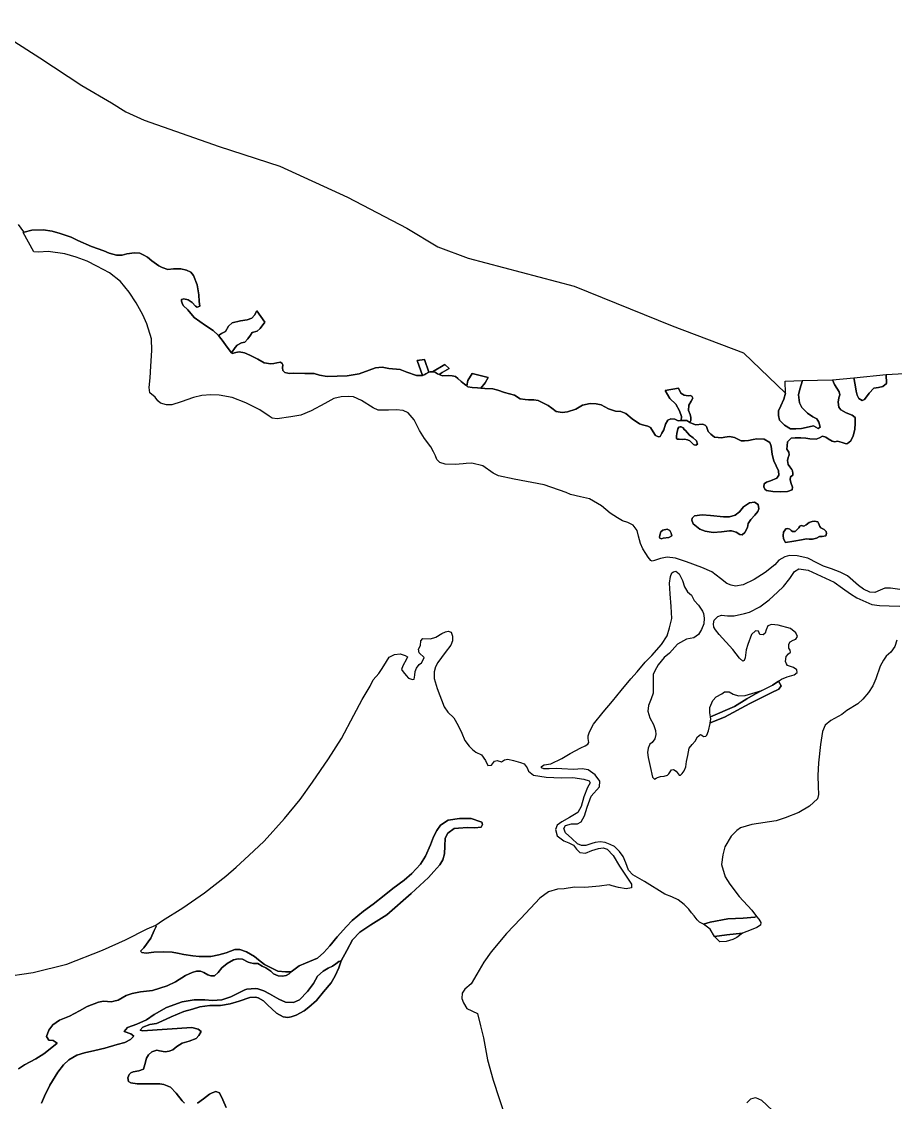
# Model space of a CAD drawing. Header units: inches. Extents: x 288635 to 1232953, y 676945 to 1655780.
# Drawn here: x 571467 to 611529, y 784555 to 834122 of the extents above; entities that cross this region are included whole.
import ezdxf

# ---------------------------------------------------------------- set-up
doc = ezdxf.new("R2010")
doc.units = ezdxf.units.IN
doc.header["$MEASUREMENT"] = 0

msp = doc.modelspace()

# ---------------------------------------------------------------- linework, layer by layer
at = {"color": 1}
for points in [[(569683.1865, 834121.6223), (572302.5668, 832467.9731), (574234.029, 831184.7414), (575582.7463, 830392.0663), (576243.1477, 829985.6655), (577089.816, 829596.1981), (580527.2896, 828393.929), (583304.3618, 827496.4605), (586403.168, 826074.0577), (589129.4401, 824651.6548), (590551.8429, 823788.0531), (591940.3791, 823280.0521), (596800.2554, 821993.1162), (601287.5978, 820164.3125), (604561.5201, 818924.8483), (606495.8671, 817083.4248), (606419.6669, 816804.0243), (606275.7333, 816507.6903), (606165.6664, 816270.6232), (606174.1331, 816050.4894), (606216.4665, 815838.8223), (606445.067, 815610.2219), (606724.4675, 815440.8882), (606961.5347, 815440.8882), (607224.0019, 815466.2883), (607571.1359, 815534.0217), (607774.3363, 815576.3551), (607986.0034, 815466.2883), (608087.6036, 815517.0884), (608019.8701, 815745.6888), (607926.7366, 815898.0891), (607740.4696, 815991.2226), (607503.4024, 816169.023), (607240.9352, 816423.0235), (607130.8684, 816643.1573), (607080.0683, 816998.758), (607147.8017, 817269.6919), (607274.802, 817659.1593), (608653.2246, 817692.1361), (608735.7748, 817482.5856), (608958.0253, 817146.035), (608977.0753, 817006.3347), (608932.6252, 816872.9844), (608900.8751, 816669.784), (608932.6252, 816441.1835), (609034.2254, 816314.1833), (609275.5259, 816174.483), (609548.5764, 816079.2328), (609681.9267, 815967.0493), (609690.3934, 815713.0488), (609664.9933, 815408.2482), (609597.2599, 815128.8476), (609483.5377, 814898.3807), (609338.7574, 814775.6138), (609272.7172, 814755.2938), (609084.7569, 814826.4139), (608871.3964, 814877.214), (608749.4762, 814851.814), (608632.636, 814887.3741), (608449.7556, 814994.0543), (608332.9154, 815070.2544), (608185.5951, 815105.8145), (608048.4348, 815034.6944), (607901.1145, 814968.6542), (607601.3939, 814994.0543), (607428.6735, 815024.5343), (607189.9131, 815029.6143), (606935.9126, 815029.6143), (606747.9522, 815014.3743), (606575.2318, 814851.814), (606559.9918, 814663.8536), (606554.9118, 814506.3733), (606636.192, 814379.373), (606661.592, 814252.3728), (606610.7919, 814135.5326), (606585.3919, 813988.2123), (606615.8719, 813810.4119), (606686.9921, 813698.6517), (606788.5923, 813586.8915), (606813.9923, 813520.8513), (606834.3124, 813404.0111), (606829.2323, 813317.6509), (606722.5521, 813251.6108), (606702.2321, 813109.3705), (606753.0322, 812931.5701), (606819.0723, 812774.0898), (606803.8323, 812652.1696), (606580.3118, 812575.9694), (606280.5912, 812555.6494), (605914.8305, 812575.9694), (605625.2699, 812621.6895), (605549.0698, 812682.6496), (605503.3497, 812784.2499), (605508.4297, 812916.3301), (605615.1099, 813002.6903), (605797.9903, 813058.5704), (606092.6309, 813190.6507), (606178.991, 813327.8109), (606168.831, 813525.9313), (605960.5506, 813978.0522), (605874.1904, 814272.6928), (605838.6304, 814643.5336), (605777.6702, 814821.3339), (605518.5897, 814968.6542), (605183.3091, 814988.9743), (605007.2558, 814957.375), (604787.0683, 814917.8541), (604604.1879, 814897.5341), (604451.7876, 814902.6141), (604146.987, 815049.9344), (603918.3865, 815090.5745), (603710.1061, 815070.2544), (603552.6258, 815034.6944), (603410.3855, 815044.8544), (603242.7452, 815070.2544), (603064.9448, 815207.4147), (602948.1046, 815329.3349), (602917.6245, 815415.6951), (602866.8244, 815547.7754), (602810.9443, 815618.8955), (602688.156, 815661.4534), (602357.9554, 815630.9734), (602103.9548, 815742.7336), (602151.2739, 815830.9119), (602156.3539, 815962.9921), (602120.7938, 816105.2324), (602049.6737, 816293.1928), (602064.9137, 816531.9533), (602166.5139, 816714.8336), (602237.6341, 816857.0739), (602191.914, 816948.5141), (602120.7938, 816968.8341), (602034.4337, 816958.6741), (601841.3933, 816984.0742), (601688.993, 817085.6744), (601592.4728, 817304.1148), (600967.6315, 817202.5146), (601191.152, 816836.7539), (601460.3925, 816577.6734), (601638.1929, 816277.9528), (601724.553, 816008.7122), (601702.634, 815829.0938), (601565.4738, 815808.7737), (601423.2335, 815895.1339), (601230.1931, 815900.2139), (601093.0328, 815849.4138), (600996.5126, 815666.5334), (600910.1525, 815402.3729), (600823.7923, 815239.8126), (600747.5921, 815092.4923), (600661.232, 815072.1723), (600534.2317, 815143.2924), (600427.5515, 815305.8527), (600300.5512, 815503.9731), (600178.631, 815575.0933), (599929.7105, 815630.9734), (599802.7102, 815681.7735), (599457.2696, 815900.2139), (599177.869, 816149.1344), (598934.0285, 816240.5746), (598700.348, 816260.8946), (598380.3074, 816367.5748), (598039.9467, 816540.2952), (597811.3463, 816591.0953), (597542.1057, 816606.3353), (597186.505, 816535.2152), (596881.7044, 816342.1748), (596500.7036, 816225.3346), (596246.7031, 816194.8545), (595982.5426, 816240.5746), (595779.3422, 816392.9749), (595611.7019, 816514.8951), (595367.8614, 816641.8954), (595144.3409, 816748.5756), (594946.2205, 816779.0557), (594712.5401, 816779.0557), (594555.0597, 816794.2957), (594331.5393, 816824.7758), (594062.2988, 816982.2561), (593605.0978, 817119.4164), (593300.2972, 817215.9365), (593066.6168, 817281.9767), (592700.856, 817297.2167), (592526.2831, 817313.5829), (592717.3564, 817560.1473), (592859.5966, 817793.8278), (592117.9152, 817976.7081), (591919.7948, 817656.6675), (591874.0287, 817414.6513), (591773.2094, 817488.1614), (591615.7291, 817615.1616), (591468.4088, 817757.4019), (591356.6486, 817838.6821), (591209.3283, 817879.3222), (591021.3679, 817889.4822), (590762.2874, 817879.3222), (590605.7321, 817933.7762), (590752.4508, 818033.0116), (591077.5714, 818210.812), (590864.211, 818393.6923), (590299.9157, 818064.2371), (590193.3263, 818067.2825), (590142.2845, 818041.7616), (589943.6708, 818632.0295), (589608.3901, 818576.1493), (589842.8055, 817884.4022), (589756.4454, 817884.4022), (589568.485, 817894.5622), (589136.6841, 818046.9625), (588816.6435, 818168.8827), (588308.6425, 818209.5228), (587993.6819, 818270.4829), (587693.9613, 818250.1629), (587404.4007, 818143.4827), (586942.1197, 817970.7623), (586398.5587, 817879.3222), (585479.0768, 817838.6821), (585118.3961, 817899.6422), (584884.7156, 817986.0024), (584452.9148, 817975.8423), (583955.0738, 817991.0824), (583756.9534, 817980.9224), (583670.5932, 817996.1624), (583528.3529, 818026.6425), (583447.0728, 818123.1626), (583426.7527, 818245.0829), (583441.9927, 818387.3232), (583406.4327, 818443.2033), (583330.2325, 818504.1634), (583162.5922, 818473.6833), (583025.4319, 818438.1233), (582898.4317, 818422.8832), (582593.6311, 818473.6833), (582298.9905, 818641.3237), (581928.1497, 818824.204), (581689.3892, 818925.8042), (581435.3887, 818976.6044), (581282.9884, 818951.2043), (581125.5081, 818900.4042), (581095.9433, 818937.4946), (581254.2429, 819169.8403), (581350.7631, 819276.5205), (581553.9635, 819383.2007), (581706.3638, 819418.7608), (581833.364, 819566.0811), (581960.3643, 819738.8014), (582036.5644, 819860.7216), (582260.0849, 819931.8418), (582397.2452, 820053.762), (582620.7656, 820333.1626), (582249.9249, 820861.4836), (582143.2446, 820663.3632), (582016.2444, 820521.123), (581807.964, 820450.0028), (581498.0834, 820404.2827), (581127.2426, 820302.6825), (580959.6023, 820160.4422), (580817.362, 819916.6018), (580629.4016, 819820.0816), (580500.6669, 819733.5259), (580256.8264, 819962.1263), (579896.1457, 820190.7268), (579383.0646, 820551.4075), (579088.424, 820901.9282), (578880.1436, 821105.1286), (578834.4235, 821211.8088), (578793.7835, 821298.169), (578798.8635, 821384.5292), (578900.4637, 821415.0092), (579108.7441, 821359.1291), (579286.5444, 821237.2089), (579433.8647, 821064.4885), (579520.2249, 821028.9285), (579631.9851, 821069.5685), (579611.6651, 821288.009), (579586.265, 821587.7296), (579520.2249, 822050.0105), (579342.4245, 822471.6513), (579225.5843, 822624.0516), (579022.3839, 822715.4918), (578773.4634, 822781.532), (578428.0227, 822786.612), (578163.8622, 822751.0519), (577914.9417, 822837.4121), (577752.3814, 822923.7722), (577432.3407, 823152.3727), (577239.3003, 823320.013), (577066.58, 823406.3732), (576888.7796, 823507.9734), (576650.0192, 823518.1334), (576294.4185, 823467.3333), (576070.898, 823411.4532), (575816.8975, 823406.3732), (575476.5368, 823507.9734), (575237.7763, 823614.6536), (574668.8152, 823802.614), (574049.054, 824087.0946), (573739.1733, 824229.3349), (573236.2523, 824402.0552), (572870.4916, 824508.7354), (572459.0108, 824564.6155), (571935.7697, 824549.3755), (571590.8473, 824459.7852), (571544.609, 824447.7753), (571570.7873, 824486.3107), (571317.2589, 824821.553)], [(611734.4625, 808084.1435), (611312.8216, 808145.1036), (611038.5011, 808140.0236), (610835.3007, 808043.5034), (610591.4602, 807941.9032), (610357.7797, 807957.1432), (610068.2191, 808094.3035), (609844.6987, 808267.0239), (609332.1533, 808702.2924), (609001.9527, 808864.8527), (608595.5519, 809017.253), (608239.9512, 809149.3332), (607960.5506, 809286.4935), (607518.5897, 809515.094), (607025.8287, 809621.7742), (606670.228, 809631.9342), (606454.4388, 809573.5055), (606190.2782, 809416.0252), (606002.3179, 809207.7448), (605565.437, 808857.2241), (605057.436, 808532.1035), (604544.355, 808293.343), (604198.9143, 808227.3029), (604005.8739, 808273.0229), (603802.6735, 808359.3831), (603518.1929, 808587.9836), (603116.8721, 808882.6242), (602649.5112, 809090.9046), (601948.4698, 809339.8251), (601450.6288, 809512.5454), (601069.628, 809553.1855), (600754.6674, 809502.3854), (600490.5068, 809400.7852), (600383.8266, 809375.3851), (600322.8665, 809400.7852), (600200.9463, 809558.2655), (600089.186, 809730.9859), (599952.0258, 809939.2663), (599840.2655, 810193.2668), (599743.7454, 810523.4674), (599682.7852, 810777.468), (599510.0649, 811021.3084), (599266.2244, 811148.3087), (599017.3039, 811219.4288), (598783.6234, 811366.7491), (598453.4228, 811585.1896), (598047.022, 811920.4702), (597508.5409, 812235.4309), (597086.9, 812331.9511), (596634.7791, 812438.6313), (596436.6587, 812519.9114), (595425.7367, 812870.4321), (594049.054, 813144.7527), (593327.6925, 813297.153), (593083.852, 813419.0732), (592606.3311, 813754.3539), (592113.5701, 813871.1941), (591849.4096, 813861.0341), (591707.1693, 813845.7941), (591341.4085, 813810.234), (590889.2876, 813820.394), (590635.2871, 813906.7542), (590508.2869, 814033.7545), (590437.1667, 814206.4748), (590350.8066, 814384.2752), (590228.8863, 814612.8756), (589939.3257, 814998.9564), (589705.6453, 815369.7971), (589461.8048, 815852.3981), (589197.6443, 816182.5988), (588963.9638, 816279.119), (588638.8431, 816319.759), (588293.4025, 816299.439), (587810.8015, 816294.359), (587582.201, 816411.1992), (587048.8, 816741.3999), (586683.0392, 816914.1202), (586444.2788, 816929.3603), (586119.1581, 816919.2002), (585783.8774, 816832.8401), (585372.3966, 816604.2396), (584742.4753, 816268.9589), (584275.1144, 816075.9185), (583807.7535, 815989.5584), (583182.9122, 815908.2782), (582959.3918, 815938.7583), (582817.1515, 816025.1184), (582385.3506, 816314.679), (581745.2694, 816644.8797), (581125.5081, 816878.5602), (580526.0669, 816995.4004), (580139.9861, 817010.6404), (579728.5053, 816980.1604), (579342.4245, 816883.6402), (578778.5434, 816685.5198), (578361.9826, 816553.4395), (578113.0621, 816553.4395), (577833.6615, 816624.5596), (577706.6613, 816736.3199), (577589.821, 816898.8802), (577351.0606, 817102.0806), (577320.5805, 817345.9211), (577366.3006, 817777.722), (577396.7807, 818321.283), (577432.3407, 819042.6445), (577427.2607, 819565.8855), (577208.8203, 820256.7669), (577025.9399, 820678.4078), (576716.0593, 821227.0489), (576396.0187, 821714.7298), (576004.8579, 822197.3308), (575491.7768, 822603.7316), (574917.7357, 822908.5322), (574470.6948, 823137.1327), (573972.8538, 823314.933), (573449.6128, 823477.4934), (572682.5312, 823584.1736), (572240.5703, 823553.6935), (572027.2099, 823568.9335), (571544.609, 824447.7753), (571590.8473, 824459.7852), (571935.7697, 824549.3755), (572459.0108, 824564.6155), (572870.4916, 824508.7354), (573236.2523, 824402.0552), (573739.1733, 824229.3349), (574049.054, 824087.0946), (574668.8152, 823802.614), (575237.7763, 823614.6536), (575237.7763, 823614.6536), (575476.5368, 823507.9734), (575816.8975, 823406.3732), (576070.898, 823411.4532), (576294.4185, 823467.3333), (576650.0192, 823518.1334), (576888.7796, 823507.9734), (577066.58, 823406.3732), (577239.3003, 823320.013), (577432.3407, 823152.3727), (577752.3814, 822923.7722), (577914.9417, 822837.4121), (578163.8622, 822751.0519), (578428.0227, 822786.612), (578773.4634, 822781.532), (579022.3839, 822715.4918), (579225.5843, 822624.0516), (579342.4245, 822471.6513), (579520.2249, 822050.0105), (579586.265, 821587.7296), (579611.6651, 821288.009), (579631.9851, 821069.5685), (579520.2249, 821028.9285), (579433.8647, 821064.4885), (579286.5444, 821237.2089), (579108.7441, 821359.1291), (578900.4637, 821415.0092), (578798.8635, 821384.5292), (578793.7835, 821298.169), (578834.4235, 821211.8088), (578880.1436, 821105.1286), (579088.424, 820901.9282), (579383.0646, 820551.4075), (579896.1457, 820190.7268), (580256.8264, 819962.1263), (580500.6669, 819733.5259), (580708.9473, 819443.9653), (580846.1076, 819250.9249), (581095.9433, 818937.4946), (581125.5081, 818900.4042), (581282.9884, 818951.2043), (581435.3887, 818976.6044), (581689.3892, 818925.8042), (581928.1497, 818824.204), (582298.9905, 818641.3237), (582593.6311, 818473.6833), (582898.4317, 818422.8832), (583025.4319, 818438.1233), (583162.5922, 818473.6833), (583330.2325, 818504.1634), (583406.4327, 818443.2033), (583441.9927, 818387.3232), (583426.7527, 818245.0829), (583447.0728, 818123.1626), (583528.3529, 818026.6425), (583670.5932, 817996.1624), (583756.9534, 817980.9224), (583955.0738, 817991.0824), (584452.9148, 817975.8423), (584884.7156, 817986.0024), (585118.3961, 817899.6422), (585479.0768, 817838.6821), (586398.5587, 817879.3222), (586942.1197, 817970.7623), (587404.4007, 818143.4827), (587693.9613, 818250.1629), (587993.6819, 818270.4829), (588308.6425, 818209.5228), (588816.6435, 818168.8827), (589136.6841, 818046.9625), (589568.485, 817894.5622), (589756.4454, 817884.4022), (589842.8055, 817884.4022), (589954.5658, 817940.2823), (590007.715, 817971.0529), (590142.2845, 818041.7616), (590193.3263, 818067.2825), (590299.9157, 818064.2371), (590371.1266, 818062.2025), (590442.2467, 818021.5624), (590528.6069, 817960.6023), (590605.7321, 817933.7762), (590762.2874, 817879.3222), (591021.3679, 817889.4822), (591209.3283, 817879.3222), (591356.6486, 817838.6821), (591468.4088, 817757.4019), (591615.7291, 817615.1616), (591773.2094, 817488.1614), (591874.0287, 817414.6513), (591923.6145, 817378.4969), (592131.8949, 817337.8568), (592375.7354, 817327.6968), (592526.2831, 817313.5829), (592700.856, 817297.2167), (593066.6168, 817281.9767), (593300.2972, 817215.9365), (593605.0978, 817119.4164), (594062.2988, 816982.2561), (594331.5393, 816824.7758), (594555.0597, 816794.2957), (594712.5401, 816779.0557), (594946.2205, 816779.0557), (595144.3409, 816748.5756), (595367.8614, 816641.8954), (595611.7019, 816514.8951), (595779.3422, 816392.9749), (595982.5426, 816240.5746), (596246.7031, 816194.8545), (596500.7036, 816225.3346), (596881.7044, 816342.1748), (597186.505, 816535.2152), (597542.1057, 816606.3353), (597811.3463, 816591.0953), (598039.9467, 816540.2952), (598380.3074, 816367.5748), (598700.348, 816260.8946), (598934.0285, 816240.5746), (599177.869, 816149.1344), (599457.2696, 815900.2139), (599802.7102, 815681.7735), (599929.7105, 815630.9734), (600178.631, 815575.0933), (600300.5512, 815503.9731), (600427.5515, 815305.8527), (600534.2317, 815143.2924), (600661.232, 815072.1723), (600747.5921, 815092.4923), (600823.7923, 815239.8126), (600910.1525, 815402.3729), (600996.5126, 815666.5334), (601093.0328, 815849.4138), (601230.1931, 815900.2139), (601423.2335, 815895.1339), (601565.4738, 815808.7737), (601702.634, 815829.0938), (601966.7946, 815824.0138), (602103.9548, 815742.7336), (602357.9554, 815630.9734), (602688.156, 815661.4534), (602810.9443, 815618.8955), (602866.8244, 815547.7754), (602917.6245, 815415.6951), (602948.1046, 815329.3349), (603064.9448, 815207.4147), (603242.7452, 815070.2544), (603410.3855, 815044.8544), (603552.6258, 815034.6944), (603710.1061, 815070.2544), (603918.3865, 815090.5745), (604146.987, 815049.9344), (604451.7876, 814902.6141), (604604.1879, 814897.5341), (604787.0683, 814917.8541), (605007.2558, 814957.375), (605183.3091, 814988.9743), (605518.5897, 814968.6542), (605777.6702, 814821.3339), (605838.6304, 814643.5336), (605874.1904, 814272.6928), (605960.5506, 813978.0522), (606168.831, 813525.9313), (606178.991, 813327.8109), (606092.6309, 813190.6507), (605797.9903, 813058.5704), (605615.1099, 813002.6903), (605508.4297, 812916.3301), (605503.3497, 812784.2499), (605549.0698, 812682.6496), (605625.2699, 812621.6895), (605914.8305, 812575.9694), (606280.5912, 812555.6494), (606580.3118, 812575.9694), (606803.8323, 812652.1696), (606819.0723, 812774.0898), (606753.0322, 812931.5701), (606702.2321, 813109.3705), (606722.5521, 813251.6108), (606829.2323, 813317.6509), (606834.3124, 813404.0111), (606813.9923, 813520.8513), (606788.5923, 813586.8915), (606686.9921, 813698.6517), (606615.8719, 813810.4119), (606585.3919, 813988.2123), (606610.7919, 814135.5326), (606661.592, 814252.3728), (606636.192, 814379.373), (606554.9118, 814506.3733), (606559.9918, 814663.8536), (606575.2318, 814851.814), (606747.9522, 815014.3743), (606935.9126, 815029.6143), (607189.9131, 815029.6143), (607428.6735, 815024.5343), (607601.3939, 814994.0543), (607901.1145, 814968.6542), (608048.4348, 815034.6944), (608185.5951, 815105.8145), (608332.9154, 815070.2544), (608449.7556, 814994.0543), (608632.636, 814887.3741), (608749.4762, 814851.814), (608871.3964, 814877.214), (609084.7569, 814826.4139), (609272.7172, 814755.2938), (609338.7574, 814775.6138), (609483.5377, 814898.3807), (609597.2599, 815128.8476), (609664.9933, 815408.2482), (609690.3934, 815713.0488), (609681.9267, 815967.0493), (609548.5764, 816079.2328), (609275.5259, 816174.483), (609034.2254, 816314.1833), (608932.6252, 816441.1835), (608900.8751, 816669.784), (608932.6252, 816872.9844), (608977.0753, 817006.3347), (608958.0253, 817146.035), (608735.7748, 817482.5856), (608653.2246, 817692.1361), (609631.1266, 817787.3862), (609688.2767, 817463.5356), (609732.7268, 817177.785), (609777.1769, 816987.2846), (609853.377, 816841.2343), (609999.4273, 816739.6341), (610120.0776, 816790.4342), (610329.628, 817082.5348), (610539.1784, 817304.7853), (610761.4289, 817336.5353), (610958.2793, 817380.9854), (611123.3796, 817527.0357), (611104.3296, 817939.7865), (613041.0834, 818047.7368)], [(611593.556, 805754.1596), (611497.0358, 805469.679), (611314.1555, 805195.3584), (611100.795, 805022.6381), (610978.8748, 804839.7577), (610831.5545, 804555.2772), (610628.3541, 803976.156), (610501.3538, 803656.1154), (610298.1534, 803356.3948), (610039.0729, 803041.4341), (609805.3924, 802833.1537), (609308.5251, 802530.3851), (609069.7646, 802347.5048), (608571.9236, 802073.1842), (608302.6831, 801854.7438), (608185.8429, 801560.1032), (608089.3227, 800975.902), (608002.9625, 800122.4603), (607967.4024, 799548.4192), (607987.7225, 799040.4181), (607997.8825, 798679.7374), (607957.2424, 798471.457), (607596.5617, 798136.1763), (607103.8007, 797856.7758), (606468.7994, 797597.6953), (606067.4786, 797465.615), (604952.2835, 797305.1419), (604434.1224, 797152.7416), (604261.4021, 797020.6613), (604007.4016, 796766.6608), (603707.681, 796278.9799), (603621.3208, 795903.0591), (603560.3607, 795461.0982), (603722.921, 794897.2171), (603936.2814, 794561.9364), (604373.1623, 793998.0553), (604942.1235, 793368.134), (605155.4839, 793073.4934), (605079.2837, 793043.0134), (604550.9627, 793002.3733), (603849.9213, 792966.8132), (603037.1196, 792814.4129), (602732.319, 792728.0528), (602554.5187, 792819.4929), (602442.7585, 792921.0931), (602300.5182, 793114.1335), (602173.5179, 793251.2938), (602051.5977, 793413.8541), (601848.3973, 793627.2146), (601574.0767, 793845.655), (601279.4361, 793977.7353), (600954.3155, 794109.8155), (600024.6736, 794678.7767), (599486.1925, 794983.5773), (599293.1522, 795207.0977), (599166.1519, 795547.4584), (599054.3917, 795837.019), (598884.7934, 796068.4549), (598644.7548, 796293.0146), (598456.7944, 796389.5348), (598218.0339, 796475.895), (597999.5935, 796501.295), (597760.833, 796480.975), (597608.4327, 796430.1749), (597339.1922, 796343.8147), (597141.0718, 796338.7347), (596948.0314, 796420.0148), (596694.0309, 796658.7753), (596399.3903, 796917.8558), (596333.3501, 797110.8962), (596409.5503, 797248.0565), (596683.8708, 797324.2567), (596948.0314, 797329.3367), (597125.8317, 797425.8569), (597278.232, 797700.1774), (597400.1523, 798096.4182), (597588.1127, 798594.2592), (597958.7499, 799031.7941), (597972.6694, 799284.1246), (597769.469, 799573.6851), (597449.4284, 799802.2856), (597164.9478, 799853.0857), (596773.787, 799827.6857), (596240.386, 799853.0857), (596011.7855, 799863.2457), (595656.1848, 799853.0857), (595417.4243, 799858.1657), (595310.7441, 799893.7258), (595305.6641, 799954.6859), (595427.5843, 800035.9661), (595737.465, 800076.6062), (596230.2259, 800320.4466), (596611.2267, 800554.1271), (597114.1477, 800818.2876), (597307.1881, 800914.8078), (597429.1083, 800980.848), (597474.8284, 801067.2081), (597449.4284, 801239.9285), (597444.3484, 801361.8487), (597500.2285, 801549.8091), (597683.1088, 801900.3298), (598125.0697, 802454.0509), (598561.9506, 802962.0519), (598958.1914, 803449.7329), (599400.1523, 803983.134), (599684.6328, 804308.2546), (600060.5536, 804745.1355), (600360.2742, 805044.8561), (600802.2351, 805557.9371), (601066.3956, 805954.1779), (601178.1558, 806319.9386), (601274.676, 806746.6595), (601254.356, 807290.2206), (601198.4759, 807879.5018), (601173.0758, 808367.1827), (601213.7159, 808677.0634), (601279.756, 808844.7037), (601355.9562, 808890.4238), (601462.6364, 808910.7438), (601620.1167, 808793.9036), (601772.517, 808484.023), (601853.7972, 808199.5424), (601996.0375, 807970.9419), (602178.9178, 807823.6216), (602310.9981, 807574.7012), (602498.9585, 807361.3407), (602691.9989, 807087.0202), (602737.719, 806975.26), (602768.199, 806756.8195), (602742.799, 806497.739), (602646.2788, 806238.6585), (602498.9585, 806020.218), (602290.6781, 805867.8177), (601945.2374, 805796.6976), (601533.7565, 805563.0171), (601178.1558, 805151.5363), (600929.2353, 804963.5759), (600649.8348, 804623.2152), (600492.3545, 804353.9747), (600426.3143, 804176.1744), (600426.3143, 803906.9338), (600421.2343, 803327.8127), (600329.7941, 803058.5721), (600202.7939, 802763.9315), (600177.3938, 802489.611), (600273.914, 802194.9704), (600441.5544, 801890.1698), (600532.9945, 801605.6892), (600543.1546, 801432.9689), (600492.3545, 801234.8485), (600370.4342, 801062.1281), (600263.754, 800985.928), (600197.7139, 800792.8876), (600162.1538, 800599.8472), (600197.7139, 800371.2467), (600287.0879, 799957.8377), (600390.4344, 799464.1462), (600481.8745, 799382.8661), (600563.1547, 799418.4261), (600629.1948, 799453.9862), (600761.2751, 799504.7863), (600923.8354, 799520.0263), (601086.3957, 799555.5864), (601147.3559, 799616.5465), (601269.2761, 799799.4269), (601355.6363, 799814.6669), (601477.5565, 799743.5468), (601614.7168, 799560.6664), (601670.5969, 799565.7464), (601751.8771, 799641.9466), (601848.3973, 799763.8668), (601914.4374, 799946.7472), (601944.9175, 800190.5877), (602005.8776, 800469.9882), (602071.9177, 800795.1089), (602209.078, 800972.9092), (602356.3983, 801120.2295), (602463.0785, 801313.2699), (602595.1588, 801425.0301), (602651.0389, 801389.4701), (602732.319, 801338.67), (602838.9993, 801348.83), (602884.7193, 801394.5501), (602955.8395, 801597.7505), (603029.6326, 801936.0239), (603035.3983, 801964.1319), (603687.9361, 802223.0018), (604856.3384, 802847.8431), (605369.4194, 803112.0036), (605826.6203, 803330.444), (606187.301, 803508.2444), (606299.0613, 803660.6447), (606166.9541, 803876.3037), (606166.9541, 803876.3037), (606306.2391, 803968.028), (606565.3196, 804064.5482), (606894.5466, 804169.1964), (607021.5469, 804270.7966), (607011.3869, 804397.7969), (606858.9866, 804499.3971), (606589.746, 804595.9172), (606538.9459, 804672.1174), (606488.1458, 804773.7176), (606528.7859, 804997.2381), (606625.3061, 805129.3183), (606726.9063, 805210.5985), (606711.6663, 805296.9587), (606650.7061, 805393.4788), (606650.7061, 805469.679), (606645.6261, 805576.3592), (606701.5062, 805672.8794), (606843.7465, 805759.2396), (606965.6668, 805794.7996), (607036.7869, 805921.7999), (606960.5868, 806089.4402), (606716.7463, 806292.6406), (606157.9452, 806439.9609), (605842.9845, 806465.361), (605685.5042, 806414.5609), (605609.3041, 806221.5205), (605558.504, 806069.1202), (605467.0638, 805998.0001), (605319.7435, 806008.1601), (605248.6233, 806165.6404), (605113.5233, 806187.4389), (604935.7229, 806019.7986), (604757.9226, 805557.5176), (604681.7224, 805313.6771), (604636.0023, 804942.8364), (604595.3623, 804820.9162), (604529.3221, 804785.3561), (604382.0018, 804922.5164), (604077.2012, 805323.8372), (603452.36, 806019.7986), (603284.7196, 806222.999), (603198.3595, 806349.9992), (603183.1194, 806497.3195), (603218.6795, 806664.9598), (603386.3198, 806842.7602), (603564.1202, 806898.6403), (603828.2807, 806863.0802), (604133.0813, 806863.0802), (604618.7021, 806973.362), (604842.2225, 807044.4821), (605319.7435, 807283.2426), (605741.3843, 807608.3633), (606117.3051, 807953.804), (606401.7856, 808217.9645), (606691.3462, 808588.8052), (606899.6266, 808898.6859), (607102.827, 809030.7661), (607534.6279, 808969.806), (608718.2703, 808405.9249), (609099.271, 808141.7643), (609475.1918, 807872.5238), (609764.7524, 807694.7234), (610445.4737, 807395.0028), (610801.0744, 807339.1227), (611243.0353, 807334.0427), (611730.7163, 807308.6427)], [(578931.1311, 784517.3072), (578829.5309, 784629.0674), (578550.1304, 784979.5881), (578291.0499, 785253.9086), (577986.2493, 785375.8289), (577808.4489, 785406.3089), (577503.6483, 785411.389), (577193.7677, 785406.3089), (576767.0468, 785401.2289), (576477.4862, 785457.109), (576360.646, 785507.9091), (576335.246, 785685.7095), (576391.1261, 785827.9498), (576477.4862, 785909.2299), (576589.2465, 785949.87), (576848.327, 786005.7501), (577051.5274, 786076.8703), (577117.5675, 786290.2307), (577193.7677, 786589.9513), (577280.1278, 786737.2716), (577432.5282, 786874.4319), (577666.2086, 786950.632), (577788.1289, 786925.232), (578042.1294, 786879.5119), (578235.1698, 786899.8319), (578402.8101, 786970.9521), (578590.7705, 787118.2724), (578824.5215, 787274.3663), (579142.0221, 787364.3248), (579470.1061, 787486.0333), (579591.8147, 787628.9086), (579697.6482, 787803.534), (579554.773, 787909.3675), (579264.7413, 787989.5239), (577012.6027, 787838.7285), (576895.7624, 787874.2885), (577017.6827, 788006.3688), (577347.8834, 788123.209), (577647.604, 788168.9291), (577901.6045, 788280.6894), (578328.3253, 788473.7297), (578902.3665, 788727.7302), (579308.7673, 788829.3305), (579638.9679, 788941.0907), (580091.0888, 788996.9708), (580583.8498, 788991.8908), (581030.8907, 789078.2509), (581442.3715, 789200.1712), (581924.9725, 789367.8115), (582189.133, 789372.8915), (582316.1333, 789347.4915), (582565.0538, 789205.2512), (582593.1646, 789176.3136), (582737.7741, 789027.4508), (583159.415, 788646.4501), (583454.0556, 788478.8098), (583667.416, 788443.2497), (583829.9763, 788483.8898), (584058.5768, 788555.0099), (584424.3375, 788753.1303), (584631.8885, 788923.6187), (584993.2986, 789220.4912), (585313.3393, 789626.892), (585663.86, 790038.3729), (585846.7403, 790353.3335), (586014.3807, 790719.0942), (586115.9809, 791049.2949), (586385.2214, 791526.8158), (586644.3019, 792009.4168), (586969.4226, 792359.9375), (587477.4236, 792700.2982), (588208.9451, 793152.4191), (589331.6273, 794132.8611), (590128.3422, 794862.0542), (590369.6427, 795141.4547), (590636.3433, 795452.6054), (590774.9852, 795681.2058), (590849.0687, 795956.373), (590870.2354, 796300.3321), (590880.8188, 796670.7495), (591002.5273, 796898.2916), (591298.8613, 797115.2504), (591505.2367, 797125.8337), (591907.4041, 797157.5838), (592251.3632, 797147.0004), (592537.1137, 797184.0422), (592600.6139, 797295.1674), (592568.7056, 797413.4233), (592524.6478, 797420.1568), (592077.6069, 797572.5571), (591544.2058, 797567.4771), (591031.1248, 797501.437), (590670.4441, 797272.8365), (590507.8838, 797018.836), (590355.4835, 796739.4354), (590208.1632, 796363.5147), (589979.5627, 795850.4337), (589756.0423, 795474.5129), (589359.8015, 795052.8721), (589004.2008, 794742.9914), (588480.9597, 794356.9107), (588084.7189, 794041.95), (587586.8779, 793650.7893), (587144.917, 793325.6686), (586621.676, 792898.9478), (586357.5155, 792624.6272), (585935.8746, 792147.1063), (585605.674, 791740.7054), (585321.1934, 791425.7448), (585031.6328, 791161.5843), (584488.0717, 790943.1438), (584193.4311, 790816.1436), (583831.7993, 790542.1518), (583572.7188, 790537.0718), (583222.1981, 790577.7119), (582963.1176, 790689.4721), (582607.5169, 790877.4325), (582328.1163, 791090.7929), (582145.236, 791243.1932), (581784.5552, 791466.7137), (581479.7546, 791563.2339), (581235.9141, 791563.2339), (580839.6733, 791415.9136), (580514.5527, 791314.3134), (580138.6319, 791248.2732), (579600.1509, 791238.1132), (579320.7503, 791273.6733), (578899.1095, 791344.7934), (578614.6289, 791395.5935), (578365.7084, 791451.4737), (577979.6276, 791461.6337), (577527.5067, 791441.3136), (577171.906, 791400.6736), (576978.8656, 791436.2336), (576917.9055, 791497.1937), (577070.3058, 791644.514), (577385.2664, 792091.5549), (577542.7468, 792431.9156), (577634.1869, 792619.876), (577613.8669, 792680.8361), (577925.6158, 792891.9627), (578864.3095, 793474.9732), (579855.1377, 794163.7292), (580836.6332, 794929.7665), (581298.9142, 795336.1673), (581888.1953, 795884.8084), (582584.1567, 796540.1297), (583513.7986, 797576.4518), (584235.16, 798440.0535), (584799.0412, 799237.6151), (585530.5626, 800304.4172), (586140.1639, 801244.2191), (586693.885, 802316.1013), (587079.9657, 803032.3827), (587450.8065, 803636.9039), (587587.9667, 803936.6245), (587837.8927, 804218.0359), (588005.533, 804446.6364), (588193.4934, 804781.917), (588320.4936, 804980.0374), (588559.2541, 805091.7976), (588823.4146, 805122.2777), (589052.0151, 805056.2376), (589163.7753, 804985.1174), (589112.9752, 804883.5172), (588940.2549, 804583.7966), (588889.4548, 804411.0763), (588960.5749, 804294.236), (589092.6552, 804131.6757), (589204.4154, 804014.8355), (589382.2158, 803943.7153), (589463.4959, 803969.1154), (589499.056, 804146.9158), (589504.136, 804319.6361), (589570.1761, 804466.9564), (589702.2564, 804639.6767), (589803.8566, 804715.8769), (589890.2168, 804878.4372), (589920.6968, 804964.7974), (589692.0964, 805178.1578), (589661.6163, 805335.6381), (589753.0565, 805503.2785), (589773.3765, 805721.7189), (589864.8167, 805828.3991), (590210.2574, 805808.0791), (590464.2579, 805884.2792), (590733.4985, 806051.9196), (590906.2188, 806138.2797), (591028.139, 806163.6798), (591160.2193, 806112.8797), (591226.2594, 805935.0793), (591226.2594, 805935.0793), (591216.0994, 805726.7989), (591144.9793, 805528.6785), (590890.9788, 805193.3978), (590550.6181, 804736.1969), (590438.8579, 804522.8365), (590377.8977, 804299.3161), (590388.0578, 803994.5154), (590519.1326, 803530.2237), (590844.2533, 802697.102), (591006.8136, 802448.1815), (591291.2942, 802184.021), (591489.4146, 801838.5803), (591646.8949, 801482.9796), (591784.0551, 801157.8589), (591982.1755, 800888.6184), (592139.6559, 800736.2181), (592292.0562, 800609.2178), (592553.0112, 800493.9863), (592738.1975, 800227.8149), (592846.1477, 800005.5645), (593017.598, 800024.6145), (593150.9483, 800208.7649), (593265.2485, 800234.1649), (593462.0989, 800170.6648), (593614.4992, 800272.265), (593766.8995, 800297.6651), (594020.9, 800227.8149), (594338.4007, 800138.9147), (594503.501, 800081.7646), (594649.5513, 799903.9643), (594700.3514, 799738.8639), (594937.9163, 799556.6327), (595517.0374, 799470.2725), (596228.2388, 799439.7925), (596741.3199, 799449.9525), (597239.1609, 799373.7523), (597483.0014, 799297.5522), (597528.7214, 799211.192), (597416.9612, 799002.9116), (597244.2409, 798571.1107), (597117.2406, 798129.1498), (596975.0003, 797844.6693), (596593.9996, 797621.1488), (596238.3989, 797423.0284), (596014.8784, 797270.6281), (595938.6783, 797077.5877), (596014.8784, 796772.7871), (596324.759, 796544.1867), (596553.3595, 796452.7465), (596766.7199, 796351.1463), (596914.0402, 796173.3459), (597056.2805, 796020.9456), (597325.521, 795980.3055), (597610.0016, 796107.3058), (597914.8022, 796203.826), (598138.3227, 796224.146), (598316.123, 796163.1859), (598585.3636, 795873.6253), (598874.9241, 795391.0244), (599428.6452, 794562.9827), (599433.7253, 794395.3424), (599179.7248, 794354.7023), (598834.2841, 794410.5824), (598544.7235, 794491.8626), (598412.6432, 794532.5026), (597965.6023, 794466.4625), (597289.961, 794410.5824), (596822.6, 794420.7424), (596339.9991, 794354.7023), (596030.1185, 794329.3022), (595628.7977, 794212.462), (595221.0524, 793915.9023), (594357.4507, 792988.8004), (593697.0494, 792296.6491), (593002.7813, 791462.4691), (592659.034, 790988.3348), (592338.9933, 790434.6137), (592074.8328, 789992.6528), (591790.3522, 789743.7323), (591673.512, 789571.0119), (591653.192, 789311.9314), (591729.3921, 789113.811), (591881.7924, 788854.7305), (592363.2777, 788633.0044), (592511.4447, 788061.5033), (592638.445, 787516.4605), (592834.237, 786500.4585), (593093.6915, 785574.9653), (593360.392, 784736.7636), (593754.0928, 783555.6612)], [(571325.8225, 786101.1229), (571595.0631, 786273.8432), (572113.2241, 786553.2438), (572490.8805, 786774.9016), (572780.4411, 787008.582), (573090.3217, 787272.7426), (572917.6014, 787399.7428), (572719.481, 787409.9028), (572610.0569, 787570.3459), (572721.8171, 787859.9065), (572904.6975, 788118.987), (573199.3381, 788322.1874), (573656.539, 788505.0678), (574118.8199, 788759.0683), (574479.5006, 788952.1087), (574987.5016, 789145.149), (575221.1821, 789195.9491), (575586.9428, 789170.5491), (575689.852, 789196.2764), (575891.7435, 789246.7492), (576257.5042, 789460.1097), (576541.9848, 789546.4698), (576917.9055, 789617.59), (577466.5466, 789688.7101), (578142.188, 789896.9905), (578518.1087, 790079.8709), (578985.4696, 790374.5115), (579280.1102, 790516.7518), (579483.3106, 790577.7119), (579666.191, 790572.6319), (579828.7513, 790516.7518), (580011.6317, 790410.0716), (580138.6319, 790364.3515), (580298.418, 790364.3515), (580303.424, 790366.1368), (580478.9926, 790506.5918), (580641.553, 790730.1122), (580890.4735, 790918.0726), (581174.954, 791085.7129), (581388.3144, 791131.433), (581601.6749, 791126.353), (581860.7554, 790989.1927), (581967.5814, 790959.6451), (582099.5159, 790923.1526), (582297.6363, 790918.0726), (582490.6767, 790801.2324), (582663.397, 790719.9522), (582891.9975, 790572.6319), (583018.9977, 790455.7917), (583237.4381, 790354.1915), (583425.3985, 790338.9514), (583603.1989, 790374.5115), (583730.1991, 790455.7917), (583831.7993, 790542.1518), (584193.4311, 790816.1436), (584488.0717, 790943.1438), (585031.6328, 791161.5843), (585321.1934, 791425.7448), (585605.674, 791740.7054), (585935.8746, 792147.1063), (586357.5155, 792624.6272), (586621.676, 792898.9478), (587144.917, 793325.6686), (587586.8779, 793650.7893), (588084.7189, 794041.95), (588480.9597, 794356.9107), (589004.2008, 794742.9914), (589359.8015, 795052.8721), (589756.0423, 795474.5129), (589979.5627, 795850.4337), (590208.1632, 796363.5147), (590355.4835, 796739.4354), (590507.8838, 797018.836), (590670.4441, 797272.8365), (591031.1248, 797501.437), (591544.2058, 797567.4771), (592077.6069, 797572.5571), (592524.6478, 797420.1568), (592568.7056, 797413.4233), (592600.6139, 797295.1674), (592537.1137, 797184.0422), (592537.1137, 797184.0422), (592251.3632, 797147.0004), (591907.4041, 797157.5838), (591505.2367, 797125.8337), (591298.8613, 797115.2504), (591002.5273, 796898.2916), (590880.8188, 796670.7495), (590870.2354, 796300.3321), (590849.0687, 795956.373), (590774.9852, 795681.2058), (590636.3433, 795452.6054), (590369.6427, 795141.4547), (590128.3422, 794862.0542), (589331.6273, 794132.8611), (588208.9451, 793152.4191), (587477.4236, 792700.2982), (586969.4226, 792359.9375), (586644.3019, 792009.4168), (586385.2214, 791526.8158), (586115.9809, 791049.2949), (586012.1015, 791014.4939), (585880.0212, 790907.8137), (585722.5409, 790801.1335), (585519.3405, 790714.7733), (585290.74, 790572.533), (585026.5795, 790338.8526), (584843.6991, 790013.7319), (584574.4586, 789632.7312), (584208.6979, 789261.8904), (583929.2973, 789139.9702), (583573.6966, 789150.1302), (583258.736, 789292.3705), (582826.9351, 789536.211), (582578.0146, 789668.2912), (582298.6141, 789769.8914), (582193.2934, 789781.1758), (581791.203, 789747.2928), (581694.0928, 789724.1713), (581054.0116, 789393.9707), (580642.5307, 789261.8904), (580225.9699, 789221.2503), (579860.2092, 789261.8904), (579372.5282, 789256.8104), (578834.0471, 789165.3702), (578112.6857, 788901.2097), (577548.8046, 788591.3291), (577193.2038, 788342.4086), (576756.323, 788139.2082), (576324.5221, 787981.7279), (576172.1218, 787809.0075), (576468.5285, 787704.5434), (576605.6888, 787597.8632), (576463.4485, 787440.3829), (576204.368, 787308.3026), (575848.7672, 787211.7824), (575284.8861, 787039.0621), (574817.5252, 786932.3819), (574345.0842, 786830.7817), (573994.5635, 786713.9414), (573633.8828, 786500.581), (573379.8823, 786277.0606), (573134.3061, 785933.4825), (572758.3854, 785339.1214), (572509.4649, 784841.2804), (572382.4646, 784521.2397)], [(570537.4127, 790293.2313), (571995.3757, 790516.7518), (573534.6187, 790897.7525), (575170.382, 791542.9138), (576237.1841, 792010.2748), (577222.7061, 792518.2758), (577613.8669, 792680.8361), (577634.1869, 792619.876), (577542.7468, 792431.9156), (577385.2664, 792091.5549), (577070.3058, 791644.514), (576917.9055, 791497.1937), (576978.8656, 791436.2336), (577171.906, 791400.6736), (577527.5067, 791441.3136), (577979.6276, 791461.6337), (578365.7084, 791451.4737), (578614.6289, 791395.5935), (578899.1095, 791344.7934), (579320.7503, 791273.6733), (579600.1509, 791238.1132), (580138.6319, 791248.2732), (580514.5527, 791314.3134), (580839.6733, 791415.9136), (581235.9141, 791563.2339), (581479.7546, 791563.2339), (581784.5552, 791466.7137), (582145.236, 791243.1932), (582328.1163, 791090.7929), (582607.5169, 790877.4325), (582963.1176, 790689.4721), (583222.1981, 790577.7119), (583572.7188, 790537.0718), (583831.7993, 790542.1518), (583730.1991, 790455.7917), (583603.1989, 790374.5115), (583425.3985, 790338.9514), (583237.4381, 790354.1915), (583018.9977, 790455.7917), (582891.9975, 790572.6319), (582663.397, 790719.9522), (582490.6767, 790801.2324), (582297.6363, 790918.0726), (582099.5159, 790923.1526), (581967.5814, 790959.6451), (581860.7554, 790989.1927), (581601.6749, 791126.353), (581388.3144, 791131.433), (581174.954, 791085.7129), (580890.4735, 790918.0726), (580641.553, 790730.1122), (580478.9926, 790506.5918), (580303.424, 790366.1368), (580298.418, 790364.3515), (580138.6319, 790364.3515), (580011.6317, 790410.0716), (579828.7513, 790516.7518), (579666.191, 790572.6319), (579483.3106, 790577.7119), (579280.1102, 790516.7518), (578985.4696, 790374.5115), (578518.1087, 790079.8709), (578142.188, 789896.9905), (577466.5466, 789688.7101), (576917.9055, 789617.59), (576541.9848, 789546.4698), (576257.5042, 789460.1097), (575891.7435, 789246.7492), (575689.852, 789196.2764), (575586.9428, 789170.5491), (575221.1821, 789195.9491), (574987.5016, 789145.149), (574479.5006, 788952.1087), (574118.8199, 788759.0683), (573656.539, 788505.0678), (573199.3381, 788322.1874), (572904.6975, 788118.987), (572721.8171, 787859.9065), (572610.0569, 787570.3459), (572719.481, 787409.9028), (572917.6014, 787399.7428), (573090.3217, 787272.7426), (572780.4411, 787008.582), (572490.8805, 786774.9016), (572113.2241, 786553.2438), (571595.0631, 786273.8432), (571325.8225, 786101.1229)], [(572382.4646, 784521.2397), (572509.4649, 784841.2804), (572758.3854, 785339.1214), (573134.3061, 785933.4825), (573379.8823, 786277.0606), (573633.8828, 786500.581), (573994.5635, 786713.9414), (574345.0842, 786830.7817), (574817.5252, 786932.3819), (575284.8861, 787039.0621), (575848.7672, 787211.7824), (576204.368, 787308.3026), (576463.4485, 787440.3829), (576605.6888, 787597.8632), (576468.5285, 787704.5434), (576172.1218, 787809.0075), (576324.5221, 787981.7279), (576756.323, 788139.2082), (577193.2038, 788342.4086), (577548.8046, 788591.3291), (578112.6857, 788901.2097), (578834.0471, 789165.3702), (579372.5282, 789256.8104), (579860.2092, 789261.8904), (580225.9699, 789221.2503), (580642.5307, 789261.8904), (581054.0116, 789393.9707), (581694.0928, 789724.1713), (581791.203, 789747.2928), (582193.2934, 789781.1758), (582298.6141, 789769.8914), (582578.0146, 789668.2912), (582826.9351, 789536.211), (583258.736, 789292.3705), (583573.6966, 789150.1302), (583929.2973, 789139.9702), (584208.6979, 789261.8904), (584574.4586, 789632.7312), (584843.6991, 790013.7319), (585026.5795, 790338.8526), (585290.74, 790572.533), (585519.3405, 790714.7733), (585722.5409, 790801.1335), (585880.0212, 790907.8137), (586012.1015, 791014.4939), (586115.9809, 791049.2949), (586014.3807, 790719.0942), (585846.7403, 790353.3335), (585663.86, 790038.3729), (585313.3393, 789626.892), (584993.2986, 789220.4912), (584993.2986, 789220.4912), (584631.8885, 788923.6187), (584424.3375, 788753.1303), (584058.5768, 788555.0099), (583829.9763, 788483.8898), (583667.416, 788443.2497), (583454.0556, 788478.8098), (583159.415, 788646.4501), (582737.7741, 789027.4508), (582593.1646, 789176.3136), (582565.0538, 789205.2512), (582316.1333, 789347.4915), (582189.133, 789372.8915), (581924.9725, 789367.8115), (581442.3715, 789200.1712), (581030.8907, 789078.2509), (580583.8498, 788991.8908), (580091.0888, 788996.9708), (579638.9679, 788941.0907), (579308.7673, 788829.3305), (578902.3665, 788727.7302), (578328.3253, 788473.7297), (577901.6045, 788280.6894), (577647.604, 788168.9291), (577347.8834, 788123.209), (577017.6827, 788006.3688), (576895.7624, 787874.2885), (577012.6027, 787838.7285), (579264.7413, 787989.5239), (579554.773, 787909.3675), (579697.6482, 787803.534), (579591.8147, 787628.9086), (579470.1061, 787486.0333), (579142.0221, 787364.3248), (578824.5215, 787274.3663), (578590.7705, 787118.2724), (578402.8101, 786970.9521), (578235.1698, 786899.8319), (578042.1294, 786879.5119), (577788.1289, 786925.232), (577666.2086, 786950.632), (577432.5282, 786874.4319), (577280.1278, 786737.2716), (577193.7677, 786589.9513), (577117.5675, 786290.2307), (577051.5274, 786076.8703), (576848.327, 786005.7501), (576589.2465, 785949.87), (576477.4862, 785909.2299), (576391.1261, 785827.9498), (576335.246, 785685.7095), (576360.646, 785507.9091), (576477.4862, 785457.109), (576767.0468, 785401.2289), (577193.7677, 785406.3089), (577503.6483, 785411.389), (577808.4489, 785406.3089), (577986.2493, 785375.8289), (578291.0499, 785253.9086), (578550.1304, 784979.5881), (578829.5309, 784629.0674), (578931.1311, 784517.3072)], [(580846.295, 784324.2668), (580698.9747, 784674.7875), (580539.0249, 784988.3617), (580364.3996, 785051.8618), (580210.9409, 784998.945), (580078.649, 784924.8616), (579814.0651, 784713.1945), (579525.4923, 784522.3872)], [(579525.4923, 784522.3872), (579814.0651, 784713.1945), (580078.649, 784924.8616), (580210.9409, 784998.945), (580364.3996, 785051.8618), (580539.0249, 784988.3617), (580698.9747, 784674.7875), (580846.295, 784324.2668)], [(604712.3732, 784535.3412), (604900.3336, 784718.2216), (605113.694, 784784.2617), (605388.0146, 784652.1814), (605890.9356, 784184.8205)]]:
    msp.add_lwpolyline(points, dxfattribs=at)
for points in [[(581254.2429, 819169.8403), (581095.9433, 818937.4946), (580846.1076, 819250.9249), (580708.9473, 819443.9653), (580500.6669, 819733.5259), (580629.4016, 819820.0816), (580817.362, 819916.6018), (580959.6023, 820160.4422), (581127.2426, 820302.6825), (581498.0834, 820404.2827), (581807.964, 820450.0028), (582016.2444, 820521.123), (582143.2446, 820663.3632), (582249.9249, 820861.4836), (582620.7656, 820333.1626), (582397.2452, 820053.762), (582260.0849, 819931.8418), (582036.5644, 819860.7216), (581960.3643, 819738.8014), (581833.364, 819566.0811), (581706.3638, 819418.7608), (581553.9635, 819383.2007), (581350.7631, 819276.5205), (581254.2429, 819169.8403)], [(589954.5658, 817940.2823), (589842.8055, 817884.4022), (589608.3901, 818576.1493), (589943.6708, 818632.0295), (590142.2845, 818041.7616), (590007.715, 817971.0529), (589954.5658, 817940.2823)], [(590752.4508, 818033.0116), (590605.7321, 817933.7762), (590528.6069, 817960.6023), (590442.2467, 818021.5624), (590371.1266, 818062.2025), (590299.9157, 818064.2371), (590864.211, 818393.6923), (591077.5714, 818210.812), (590752.4508, 818033.0116)], [(592717.3564, 817560.1473), (592526.2831, 817313.5829), (592375.7354, 817327.6968), (592131.8949, 817337.8568), (591923.6145, 817378.4969), (591874.0287, 817414.6513), (591919.7948, 817656.6675), (592117.9152, 817976.7081), (592859.5966, 817793.8278), (592717.3564, 817560.1473)], [(610120.0776, 816790.4342), (609999.4273, 816739.6341), (609853.377, 816841.2343), (609777.1769, 816987.2846), (609732.7268, 817177.785), (609688.2767, 817463.5356), (609631.1266, 817787.3862), (611104.3296, 817939.7865), (611123.3796, 817527.0357), (610958.2793, 817380.9854), (610761.4289, 817336.5353), (610539.1784, 817304.7853), (610329.628, 817082.5348), (610120.0776, 816790.4342)], [(608019.8701, 815745.6888), (608087.6036, 815517.0884), (607986.0034, 815466.2883), (607774.3363, 815576.3551), (607571.1359, 815534.0217), (607224.0019, 815466.2883), (606961.5347, 815440.8882), (606724.4675, 815440.8882), (606445.067, 815610.2219), (606216.4665, 815838.8223), (606174.1331, 816050.4894), (606165.6664, 816270.6232), (606275.7333, 816507.6903), (606419.6669, 816804.0243), (606495.8671, 817083.4248), (606470.467, 817625.2926), (607274.802, 817659.1593), (607147.8017, 817269.6919), (607080.0683, 816998.758), (607130.8684, 816643.1573), (607240.9352, 816423.0235), (607503.4024, 816169.023), (607740.4696, 815991.2226), (607926.7366, 815898.0891), (608019.8701, 815745.6888)], [(601841.3933, 816984.0742), (602034.4337, 816958.6741), (602120.7938, 816968.8341), (602191.914, 816948.5141), (602237.6341, 816857.0739), (602166.5139, 816714.8336), (602064.9137, 816531.9533), (602049.6737, 816293.1928), (602120.7938, 816105.2324), (602156.3539, 815962.9921), (602151.2739, 815830.9119), (602103.9548, 815742.7336), (601966.7946, 815824.0138), (601702.634, 815829.0938), (601724.553, 816008.7122), (601638.1929, 816277.9528), (601460.3925, 816577.6734), (601191.152, 816836.7539), (600967.6315, 817202.5146), (601592.4728, 817304.1148), (601688.993, 817085.6744), (601841.3933, 816984.0742)], [(601494.5173, 815001.5338), (601536.8507, 814975.0754), (601622.6817, 814976.7688), (601759.842, 814956.4487), (601864.9347, 814972.4296), (601999.8725, 814943.3254), (602097.7685, 814887.7628), (602208.8937, 814787.2209), (602267.1022, 814734.3041), (602309.4356, 814707.8457), (602386.1649, 814689.3249), (602462.8942, 814742.2416), (602404.6858, 814890.4086), (602256.5188, 815038.5756), (602090.0427, 815154.5691), (601902.0823, 815373.0096), (601850.0426, 815413.2221), (601798.7887, 815493.6598), (601708.8302, 815533.3474), (601663.851, 815538.6391), (601605.6425, 815517.4724), (601552.7258, 815443.3889), (601536.5962, 815364.4971), (601515.3579, 815237.0678), (601494.5173, 815115.3049), (601494.5173, 815054.4506), (601494.5173, 815001.5338)], [(602256.5188, 815038.5756), (602404.6858, 814890.4086), (602462.8942, 814742.2416), (602386.1649, 814689.3249), (602309.4356, 814707.8457), (602267.1022, 814734.3041), (602208.8937, 814787.2209), (602097.7685, 814887.7628), (601999.8725, 814943.3254), (601864.9347, 814972.4296), (601759.842, 814956.4487), (601622.6817, 814976.7688), (601536.8507, 814975.0754), (601494.5173, 815001.5338), (601494.5173, 815054.4506), (601494.5173, 815115.3049), (601515.3579, 815237.0678), (601536.5962, 815364.4971), (601552.7258, 815443.3889), (601605.6425, 815517.4724), (601663.851, 815538.6391), (601708.8302, 815533.3474), (601798.7887, 815493.6598), (601850.0426, 815413.2221), (601902.0823, 815373.0096), (602090.0427, 815154.5691), (602256.5188, 815038.5756)], [(604378.5872, 811631.4983), (604180.4668, 811484.178), (603916.3063, 811407.9779), (603647.0658, 811413.0579), (603057.7846, 811474.018), (602666.6238, 811494.338), (602326.2631, 811453.6979), (602214.5029, 811352.0977), (602189.1029, 811255.5775), (602250.063, 811087.9372), (602570.1036, 810844.0967), (602803.7841, 810747.5765), (603179.7048, 810691.6964), (603560.7056, 810717.0965), (603916.3063, 810762.8166), (604017.9065, 810762.8166), (604226.1869, 810701.8564), (604398.9073, 810600.2562), (604500.5075, 810590.0962), (604627.5077, 810691.6964), (604744.348, 810915.2169), (604784.9881, 811103.1772), (604901.8283, 811280.9776), (605079.6286, 811479.098), (605221.8689, 811656.8984), (605262.509, 811783.8986), (605232.0289, 811976.939), (605069.4686, 812078.5392), (604845.9482, 812058.2192), (604561.4676, 811875.3388), (604378.5872, 811631.4983)], [(605079.6286, 811479.098), (604901.8283, 811280.9776), (604784.9881, 811103.1772), (604744.348, 810915.2169), (604627.5077, 810691.6964), (604500.5075, 810590.0962), (604398.9073, 810600.2562), (604226.1869, 810701.8564), (604017.9065, 810762.8166), (603916.3063, 810762.8166), (603560.7056, 810717.0965), (603179.7048, 810691.6964), (602803.7841, 810747.5765), (602570.1036, 810844.0967), (602250.063, 811087.9372), (602189.1029, 811255.5775), (602214.5029, 811352.0977), (602326.2631, 811453.6979), (602666.6238, 811494.338), (603057.7846, 811474.018), (603647.0658, 811413.0579), (603916.3063, 811407.9779), (604180.4668, 811484.178), (604378.5872, 811631.4983), (604561.4676, 811875.3388), (604845.9482, 812058.2192), (605069.4686, 812078.5392), (605232.0289, 811976.939), (605262.509, 811783.8986), (605221.8689, 811656.8984), (605079.6286, 811479.098)], [(607445.982, 811046.1541), (607334.8568, 810989.004), (607214.2066, 811011.2291), (607153.8815, 810985.829), (607096.7313, 810909.6289), (607017.3562, 810820.7287), (606931.631, 810744.5285), (606807.8058, 810741.3535), (606750.6557, 810776.2786), (606693.5055, 810849.3037), (606576.0303, 810877.8788), (606506.1802, 810855.6537), (606471.2551, 810814.3787), (606404.58, 810700.0784), (606388.7049, 810560.3782), (606402.675, 810399.7228), (606494.1151, 810237.1625), (606880.1959, 810298.1226), (607220.5566, 810347.6527), (607452.3321, 810407.9779), (607582.5073, 810392.1028), (607734.9076, 810388.9278), (607919.058, 810436.5529), (608042.8832, 810506.4031), (608173.0585, 810506.4031), (608334.9838, 810534.9781), (608366.7339, 810649.2783), (608354.0339, 810744.5285), (608261.9587, 810823.9037), (608109.5584, 810909.6289), (608058.7583, 810973.129), (608011.1332, 811119.1793), (607966.6831, 811185.8544), (607820.6328, 811204.9044), (607715.8576, 811192.2044), (607569.8073, 811144.5793), (607445.982, 811046.1541)], [(608011.1332, 811119.1793), (608058.7583, 810973.129), (608109.5584, 810909.6289), (608261.9587, 810823.9037), (608354.0339, 810744.5285), (608366.7339, 810649.2783), (608334.9838, 810534.9781), (608173.0585, 810506.4031), (608042.8832, 810506.4031), (607919.058, 810436.5529), (607734.9076, 810388.9278), (607582.5073, 810392.1028), (607452.3321, 810407.9779), (607220.5566, 810347.6527), (606880.1959, 810298.1226), (606494.1151, 810237.1625), (606402.675, 810399.7228), (606388.7049, 810560.3782), (606404.58, 810700.0784), (606471.2551, 810814.3787), (606506.1802, 810855.6537), (606576.0303, 810877.8788), (606693.5055, 810849.3037), (606750.6557, 810776.2786), (606807.8058, 810741.3535), (606931.631, 810744.5285), (607017.3562, 810820.7287), (607096.7313, 810909.6289), (607153.8815, 810985.829), (607214.2066, 811011.2291), (607334.8568, 810989.004), (607445.982, 811046.1541), (607569.8073, 811144.5793), (607715.8576, 811192.2044), (607820.6328, 811204.9044), (607966.6831, 811185.8544), (608011.1332, 811119.1793)], [(601273.3252, 810539.8473), (601242.8451, 810666.8476), (601192.045, 810783.6878), (601070.1248, 810839.5679), (600866.9244, 810793.8478), (600770.4042, 810717.6477), (600726.0599, 810571.0682), (600715.4766, 810478.4639), (600736.6433, 810436.1305), (600802.7893, 810401.7346), (600882.1644, 810433.1671), (601136.1649, 810468.7272), (601273.3252, 810539.8473)], [(600882.1644, 810433.1671), (600802.7893, 810401.7346), (600736.6433, 810436.1305), (600715.4766, 810478.4639), (600726.0599, 810571.0682), (600770.4042, 810717.6477), (600866.9244, 810793.8478), (601070.1248, 810839.5679), (601192.045, 810783.6878), (601242.8451, 810666.8476), (601273.3252, 810539.8473), (601136.1649, 810468.7272), (600882.1644, 810433.1671)], [(603687.9361, 802223.0018), (603035.3983, 801964.1319), (603070.2726, 802134.1443), (603052.7585, 802232.2232), (604145.6815, 802716.1165), (604714.4156, 803069.5643), (605119.2289, 803297.1065), (605401.9973, 803439.7069), (605615.4869, 803550.8994), (605889.6783, 803693.7074), (606014.8241, 803766.6922), (606166.9541, 803876.3037), (606299.0613, 803660.6447), (606187.301, 803508.2444), (605826.6203, 803330.444), (605369.4194, 803112.0036), (604856.3384, 802847.8431), (603687.9361, 802223.0018)], [(606166.9541, 803876.3037), (606014.8241, 803766.6922), (605889.6783, 803693.7074), (606166.9541, 803876.3037)], [(605119.2289, 803297.1065), (604714.4156, 803069.5643), (604145.6815, 802716.1165), (603052.7585, 802232.2232), (603019.4725, 802418.6249), (603024.5526, 802662.4654), (603156.6328, 802992.666), (603319.1931, 803160.3064), (603568.1136, 803292.3866), (603690.0339, 803383.8268), (603908.4743, 803383.8268), (604091.3547, 803277.1466), (604335.1952, 803200.9465), (604645.0758, 803221.2665), (605401.9973, 803439.7069), (605119.2289, 803297.1065)], [(603795.5467, 792246.0764), (603243.0956, 792163.5263), (603039.8952, 792506.427), (602732.319, 792728.0528), (603037.1196, 792814.4129), (603849.9213, 792966.8132), (604550.9627, 793002.3733), (605079.2837, 793043.0134), (605155.4839, 793073.4934), (605275.0997, 792963.6279), (605357.6498, 792798.5276), (605338.5998, 792684.2273), (605173.4995, 792582.6271), (604919.499, 792468.3269), (604513.0982, 792309.5766), (603795.5467, 792246.0764)], [(603764.5148, 791931.6523), (603474.9542, 791921.4923), (603243.0956, 792163.5263), (603795.5467, 792246.0764), (604513.0982, 792309.5766), (604257.2758, 792114.5327), (604074.3954, 792018.0125), (603764.5148, 791931.6523)]]:
    msp.add_lwpolyline(points, close=True, dxfattribs=at)

doc.saveas('drawing.dxf')
